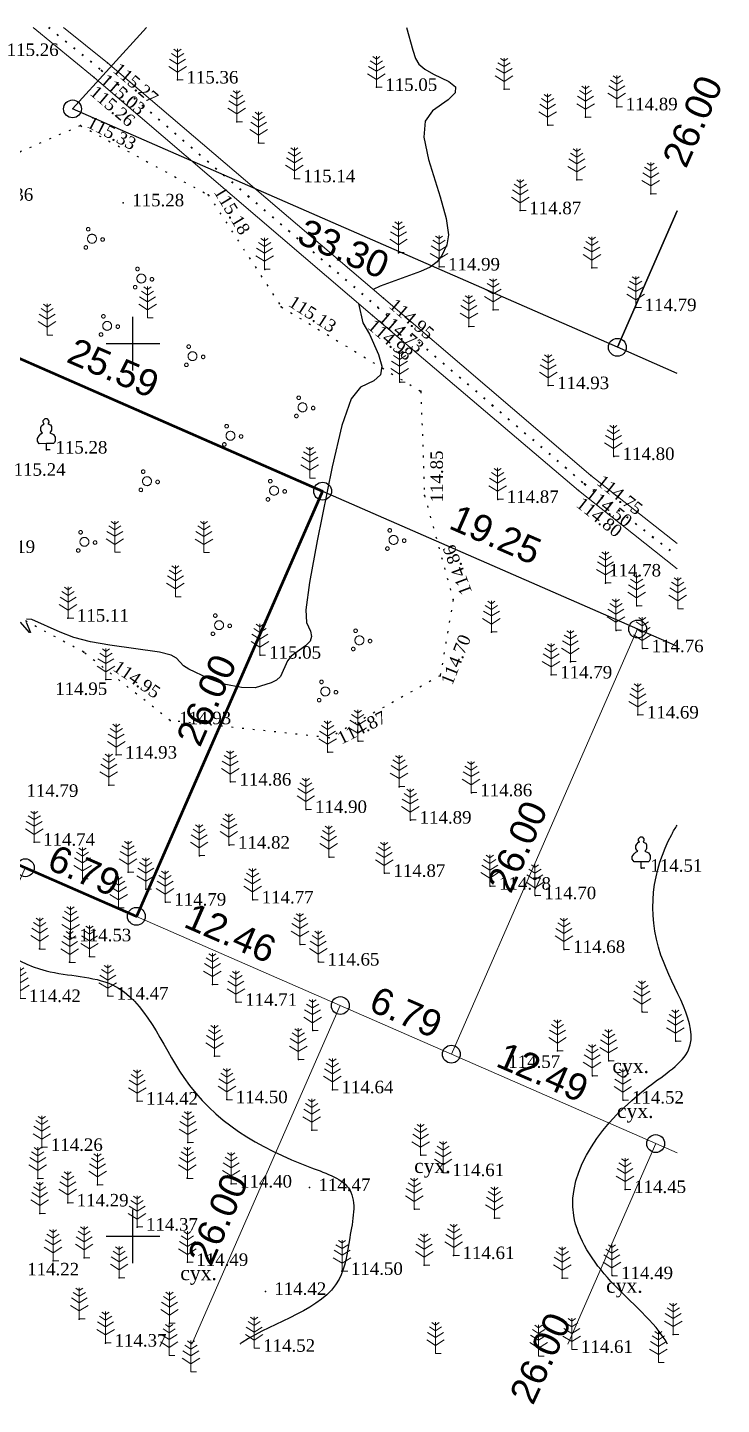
# Model space of a CAD drawing. Header units: millimetres. Extents: x 5405595 to 5405682.9, y 5524940.6 to 5525020.3.
# Drawn here: x 5405644.1 to 5405682.9, y 5524940.6 to 5525017.7 of the extents above; entities that cross this region are included whole.
import ezdxf
from ezdxf.enums import TextEntityAlignment as Align

# ---------------------------------------------------------------- set-up
doc = ezdxf.new("R2010")
doc.units = ezdxf.units.MM
doc.linetypes.add('HIDDEN', pattern=[0.5, 0, -0.5])
doc.linetypes.add('суцільна', pattern=[50, 50, 0])
for name, color, linetype, lineweight in [('11900000', 1, 'Continuous', 30), ('Контур', 7, 'HIDDEN', 30), ('рельеф', 7, 'Continuous', 0), ('ТОЧКИ', 7, 'Continuous', 30), ('усл. знак', 7, 'суцільна', 20)]:
    doc.layers.add(name, color=color, linetype=linetype, lineweight=lineweight)
for name, color, linetype in [('горизонтали', 42, 'Continuous'), ('Ділянки_Межі', 10, 'Continuous'), ('надписи', 7, 'Continuous'), ('отметки', 7, 'Continuous'), ('промеры', 185, 'Continuous'), ('Растительность', 7, 'Continuous')]:
    doc.layers.add(name, color=color, linetype=linetype)
doc.styles.get("Standard").update_dxf_attribs({"font": 'arial.ttf'})
doc.styles.add('times', font='times.ttf')
doc.linetypes.add('канава 0', pattern='A,0.9,0,["|",Standard,S=0.25,R=0,X=0,Y=0],0.1', length=1)

# ---------------------------------------------------------------- blocks, each defined once
blk = doc.blocks.new('A$C51FE15A3')
at = {"layer": 'Растительность', "color": 94, "lineweight": 0}
for points in [[(-0.201, 1.726), (0, 1.584), (0.201, 1.726)], [(0, 1.75), (0, 0), (0.319, 0)], [(-0.447, 1.172), (0, 0.895), (0.447, 1.172)], [(-0.343, 1.489), (0, 1.267), (0.343, 1.489)], [(-0.493, 0.753), (0, 0.444), (0.493, 0.753)]]:
    blk.add_lwpolyline(points, dxfattribs=at)
blk = doc.blocks.new('A$C2ACB5305')
at = {"layer": 'Растительность'}
blk.add_lwpolyline([(0.2, 0), (0.2, 0), (0, 0), (0, 0.35), (-0.4, 0.35), (-0.5, 0.5), (-0.5, 0.65), (-0.4, 0.8), (-0.3, 0.9), (-0.2, 0.95), (-0.25, 1), (-0.3, 1.1), (-0.3, 1.25), (-0.25, 1.35), (-0.15, 1.45), (-0.1, 1.45), (-0.15, 1.55), (-0.15, 1.65), (-0.05, 1.75), (0.05, 1.75), (0.15, 1.65), (0.15, 1.55), (0.1, 1.45), (0.25, 1.4), (0.3, 1.3), (0.3, 1.1), (0.25, 1), (0.2, 0.95), (0.4, 0.85), (0.5, 0.7), (0.5, 0.5), (0.45, 0.4), (0.4, 0.35), (0, 0.35)], dxfattribs=at)
blk = doc.blocks.new('A$C72385B22')
at = {"layer": 'усл. знак'}
for centre, radius in [((0, 0), 0.625), ((-0.02, 1.49), 0.25), ((-1.29, -0.64), 0.25), ((1.28, -0.76), 0.25)]:
    blk.add_circle(centre, radius, dxfattribs=at)

msp = doc.modelspace()

# ---------------------------------------------------------------- linework, layer by layer
at = {"layer": '11900000', "color": 7}
for points in [[(5405650, 5524998.5, 0), (5405650, 5525001.5, 0)], [(5405650, 5524998.5, 0), (5405650, 5525001.5, 0)], [(5405648.5, 5525000, 0), (5405651.5, 5525000, 0)], [(5405648.5, 5525000, 0), (5405651.5, 5525000, 0)], [(5405650, 5524948.5, 0), (5405650, 5524951.5, 0)], [(5405650, 5524948.5, 0), (5405650, 5524951.5, 0)], [(5405648.5, 5524950, 0), (5405651.5, 5524950, 0)], [(5405648.5, 5524950, 0), (5405651.5, 5524950, 0)]]:
    msp.add_polyline3d(points, dxfattribs=at)
at = {"layer": 'горизонтали', "color": 32}
for points in [[(5405665.326, 5525017.708, 115), (5405665.667, 5525016.442, 115), (5405665.827, 5525015.972, 115), (5405666.007, 5525015.662, 115), (5405666.337, 5525015.372, 115), (5405666.827, 5525015.092, 115), (5405667.687, 5525014.692, 115), (5405668.057, 5525014.392, 115), (5405668.047, 5525014.052, 115), (5405667.657, 5525013.662, 115), (5405666.777, 5525013.042, 115), (5405666.357, 5525012.462, 115), (5405666.287, 5525011.562, 115), (5405666.557, 5525010.322, 115), (5405667.207, 5525008.232, 115), (5405667.547, 5525007.002, 115), (5405667.667, 5525006.102, 115), (5405667.577, 5525005.542, 115), (5405667.297, 5525004.942, 115), (5405667.037, 5525004.582, 115), (5405666.637, 5525004.282, 115), (5405666.107, 5525004.042, 115), (5405663.847, 5525003.212, 115), (5405663.456, 5525003.031, 115)], [(5405662.634, 5525002.249, 113.39), (5405662.867, 5525001.172, 115), (5405663.237, 5525000.532, 115), (5405663.747, 5524999.402, 115), (5405663.937, 5524998.742, 115), (5405663.857, 5524998.252, 115), (5405663.497, 5524997.922, 115), (5405662.737, 5524997.572, 115), (5405662.227, 5524996.912, 115), (5405661.697, 5524995.422, 115), (5405661.157, 5524993.092, 115), (5405660.317, 5524988.962, 115), (5405659.887, 5524986.622, 115), (5405659.677, 5524985.092, 115), (5405659.717, 5524984.372, 115), (5405659.937, 5524983.902, 115), (5405660.007, 5524983.602, 115), (5405659.917, 5524983.332, 115), (5405659.667, 5524983.082, 115), (5405658.867, 5524982.492, 115), (5405658.657, 5524982.242, 115), (5405658.267, 5524981.352, 115), (5405658.047, 5524981.152, 115), (5405657.737, 5524981.002, 115), (5405656.847, 5524980.722, 115), (5405656.087, 5524980.732, 115), (5405655.097, 5524980.932, 115), (5405654.227, 5524981.252, 115), (5405653.127, 5524981.762, 115), (5405652.827, 5524981.952, 115), (5405652.447, 5524982.382, 115), (5405652.137, 5524982.552, 115), (5405651.487, 5524982.722, 115), (5405648.717, 5524983.112, 115), (5405647.627, 5524983.302, 115), (5405646.697, 5524983.542, 115), (5405645.927, 5524983.842, 115), (5405644.337, 5524984.552, 115), (5405644.047, 5524984.572, 115)], [(5405644.027, 5524984.402, 115), (5405644.267, 5524983.812, 115), (5405644.207, 5524983.812, 115), (5405643.707, 5524984.392, 115)]]:
    msp.add_polyline3d(points, dxfattribs=at)
for points, knots in [([(5405597.723, 5524961.126), (5405599.007, 5524962.38), (5405603.15, 5524966.616), (5405607.371, 5524973.038), (5405613.309, 5524971.987), (5405614.328, 5524973.57), (5405615.002, 5524976.995), (5405621.886, 5524972.4), (5405627.095, 5524970.45), (5405634.017, 5524973.585), (5405639.554, 5524968.65), (5405644.076, 5524964.515), (5405650.202, 5524964.634), (5405652.744, 5524957.477), (5405657.638, 5524954.587), (5405662.753, 5524952.886), (5405662.102, 5524949.951), (5405661.607, 5524946.052), (5405657.892, 5524945.269), (5405656.027, 5524943.987), (5405655.982, 5524943.956)], [788.646793, 788.646793, 788.646793, 788.646793, 793.976328, 805.82926, 808.224069, 809.629388, 811.023069, 817.717516, 824.697693, 829.706044, 837.921411, 844.116267, 847.912489, 854.451188, 863.209597, 865.692003, 868.370851, 870.767732, 877.245455, 877.408753, 877.408753, 877.408753, 877.408753]), ([(5405679.933, 5524943.956), (5405679.202, 5524945.25), (5405676.678, 5524947.186), (5405673.214, 5524952.355), (5405677.096, 5524957.454), (5405682.552, 5524960.751), (5405678.423, 5524966.21), (5405679.138, 5524970.733), (5405680.361, 5524972.863), (5405680.467, 5524973.037)], [59.263679, 59.263679, 59.263679, 59.263679, 63.904689, 68.143785, 76.466951, 79.543627, 85.063561, 91.848837, 92.460749, 92.460749, 92.460749, 92.460749])]:
    msp.add_open_spline(points, degree=3, knots=knots, dxfattribs=at)
at = {"layer": 'Ділянки_Межі', "lineweight": 25}
for points in [[(5405680.467, 5524998.332), (5405677.123, 5524999.796), (5405646.62, 5525013.151), (5405650.767, 5525017.708)], [(5405640.103, 5524943.956), (5405633.549, 5524946.825), (5405604.164, 5524959.69), (5405620.532, 5524980.907), (5405637.179, 5525002.001), (5405660.622, 5524991.737), (5405678.256, 5524984.017), (5405680.467, 5524983.049)]]:
    msp.add_lwpolyline(points, dxfattribs=at)
at = {"layer": 'Ділянки_Межі'}
for points in [[(5405646.62, 5525013.151), (5405650.767, 5525017.708)], [(5405680.467, 5525007.434), (5405677.123, 5524999.796), (5405646.62, 5525013.151)], [(5405677.123, 5524999.796), (5405680.467, 5525007.434)], [(5405680.467, 5524998.332), (5405677.123, 5524999.796)]]:
    msp.add_lwpolyline(points, dxfattribs=at)
at = {"layer": 'Ділянки_Межі', "lineweight": 50}
msp.add_lwpolyline([(5405620.532, 5524980.907), (5405637.179, 5525002.001), (5405660.622, 5524991.737), (5405650.195, 5524967.92), (5405643.976, 5524970.643)], close=True, dxfattribs=at)
at = {"layer": 'Ділянки_Межі', "lineweight": 0}
msp.add_lwpolyline([(5405650.195, 5524967.92), (5405660.622, 5524991.737), (5405678.256, 5524984.017), (5405667.828, 5524960.2), (5405661.61, 5524962.923)], close=True, dxfattribs=at)
for points in [[(5405667.828, 5524960.2), (5405678.256, 5524984.017), (5405680.467, 5524983.049)], [(5405633.549, 5524946.825), (5405643.976, 5524970.643), (5405650.195, 5524967.92), (5405661.61, 5524962.923), (5405653.306, 5524943.956)], [(5405653.306, 5524943.956), (5405661.61, 5524962.923), (5405667.828, 5524960.2), (5405679.269, 5524955.191), (5405674.341, 5524943.956)], [(5405680.467, 5524954.667), (5405679.269, 5524955.191), (5405667.828, 5524960.2)], [(5405674.341, 5524943.956), (5405679.269, 5524955.191), (5405680.467, 5524954.667)]]:
    msp.add_lwpolyline(points, dxfattribs=at)
at = {"layer": 'Контур', "color": 7, "linetype": 'HIDDEN', "elevation": 115.325}
msp.add_lwpolyline([(5405647.059, 5525012.221), (5405654.217, 5525008.337), (5405658.309, 5525002.059), (5405666.119, 5524997.33), (5405666.325, 5524991.499), (5405667.93, 5524985.661), (5405667.205, 5524981.396), (5405660.985, 5524977.927), (5405652.094, 5524978.885), (5405647.248, 5524982.721), (5405639.251, 5524987.005), (5405635.558, 5524995.853), (5405634.072, 5525003.089), (5405638.166, 5525008.37), (5405647.059, 5525012.221)], dxfattribs=at)
at = {"layer": 'отметки', "color": 7}
for p in [(5405648.573, 5525015.736, 115.272), (5405647.831, 5525014.915, 115.262), (5405648.242, 5525015.309, 115.03), (5405652.498, 5525014.775, 115.365), (5405663.629, 5525014.36, 115.049), (5405670.783, 5525014.249, 114.978), (5405675.339, 5525012.69, 114.887), (5405677.09, 5525013.271, 114.886), (5405647.059, 5525012.221, 115.325), (5405655.809, 5525012.433, 115.274), (5405673.223, 5525012.237, 114.905), (5405657.037, 5525011.244, 115.201), (5405659.039, 5525009.244, 115.14), (5405674.847, 5525009.176, 114.899), (5405649.462, 5525007.893, 115.284), (5405654.217, 5525008.337, 115.185), (5405678.987, 5525008.391, 114.855), (5405671.69, 5525007.453, 114.874), (5405664.868, 5525005.096, 115.098), (5405657.39, 5525004.152, 115.251), (5405667.143, 5525004.301, 114.994), (5405675.702, 5525004.239, 114.878), (5405664.026, 5525002.544, 114.949), (5405658.309, 5525002.059, 115.131), (5405663.71, 5525002.037, 114.731), (5405670.173, 5525001.888, 114.965), (5405678.147, 5525002.024, 114.794), (5405663.41, 5525001.585, 114.98), (5405668.812, 5525000.961, 115.002), (5405664.941, 5524997.837, 114.985), (5405666.119, 5524997.33, 114.957), (5405673.253, 5524997.654, 114.931), (5405645.163, 5524994.046, 115.277), (5405676.917, 5524993.682, 114.802), (5405675.636, 5524992.623, 114.745), (5405674.941, 5524991.774, 114.796), (5405675.281, 5524992.142, 114.498), (5405666.325, 5524991.499, 114.846), (5405670.431, 5524991.278, 114.867), (5405676.463, 5524986.589, 114.78), (5405667.93, 5524985.661, 114.864), (5405678.215, 5524985.314, 114.753), (5405646.365, 5524984.63, 115.109), (5405670.084, 5524983.839, 114.868), (5405677.056, 5524983.937, 114.726), (5405647.248, 5524982.721, 114.946), (5405657.127, 5524982.554, 115.053), (5405678.542, 5524982.916, 114.761), (5405674.504, 5524982.184, 114.729), (5405648.488, 5524981.181, 114.946), (5405667.205, 5524981.396, 114.703), (5405673.424, 5524981.444, 114.792), (5405652.094, 5524978.885, 114.932), (5405678.274, 5524979.205, 114.689), (5405660.985, 5524977.927, 114.874), (5405660.917, 5524977.111, 114.919), (5405662.608, 5524977.726, 114.903), (5405649.063, 5524976.959, 114.931), (5405648.647, 5524975.269, 114.901), (5405655.462, 5524975.447, 114.857), (5405664.913, 5524975.182, 114.838), (5405668.947, 5524974.844, 114.855), (5405659.696, 5524973.911, 114.899), (5405665.55, 5524973.314, 114.887), (5405644.475, 5524972.079, 114.737), (5405655.384, 5524971.914, 114.818), (5405653.723, 5524971.317, 114.824), (5405660.98, 5524971.234, 114.832), (5405649.74, 5524970.393, 114.797), (5405664.085, 5524970.331, 114.866), (5405678.47, 5524970.621, 114.51), (5405647.195, 5524970.015, 114.71), (5405650.728, 5524969.443, 114.761), (5405669.999, 5524969.614, 114.782), (5405651.816, 5524968.721, 114.794), (5405656.71, 5524968.845, 114.773), (5405672.53, 5524969.081, 114.704), (5405649.209, 5524968.4, 114.712), (5405646.444, 5524966.786, 114.529), (5405646.502, 5524966.724, 114.527), (5405659.363, 5524966.34, 114.677), (5405644.778, 5524966.099, 114.538), (5405647.564, 5524965.662, 114.556), (5405674.151, 5524966.072, 114.681), (5405646.451, 5524965.345, 114.544), (5405660.393, 5524965.365, 114.655), (5405654.461, 5524964.099, 114.68), (5405648.587, 5524963.46, 114.472), (5405655.786, 5524963.109, 114.708), (5405678.514, 5524962.563, 114.587), (5405660.068, 5524961.524, 114.667), (5405680.39, 5524960.928, 114.532), (5405654.563, 5524960.085, 114.573), (5405673.779, 5524960.379, 114.567), (5405659.27, 5524959.905, 114.673), (5405676.641, 5524959.832, 114.567), (5405675.722, 5524958.993, 114.577), (5405661.179, 5524958.209, 114.64), (5405650.238, 5524957.574, 114.418), (5405655.257, 5524957.652, 114.497), (5405677.44, 5524957.632, 114.52), (5405660.016, 5524955.943, 114.591), (5405644.906, 5524954.98, 114.261), (5405653.078, 5524955.258, 114.399), (5405666.12, 5524954.544, 114.549), (5405644.669, 5524953.238, 114.317), (5405653.042, 5524953.248, 114.392), (5405667.378, 5524953.568, 114.612), (5405648.022, 5524952.883, 114.348), (5405655.5, 5524952.93, 114.402), (5405659.891, 5524952.736, 114.47), (5405677.562, 5524952.625, 114.447), (5405646.351, 5524951.872, 114.292), (5405644.786, 5524951.27, 114.249), (5405665.762, 5524951.52, 114.826), (5405670.251, 5524951.014, 114.55), (5405650.232, 5524950.516, 114.375), (5405645.531, 5524948.617, 114.275), (5405647.271, 5524948.788, 114.262), (5405653.049, 5524948.54, 114.492), (5405667.956, 5524948.924, 114.608), (5405661.705, 5524948.036, 114.499), (5405666.312, 5524948.384, 114.59), (5405676.831, 5524947.798, 114.493), (5405649.228, 5524947.67, 114.392), (5405674.04, 5524947.649, 114.576), (5405657.417, 5524946.914, 114.422), (5405646.998, 5524945.358, 114.335), (5405652.049, 5524945.131, 114.448), (5405648.471, 5524944.019, 114.365), (5405680.246, 5524944.499, 114.459)]:
    msp.add_point(p, dxfattribs=at)
at = {"layer": 'рельеф', "color": 7, "linetype": 'канава 0'}
for points, elevation in [([(5405644.412, 5525017.708), (5405647.831, 5525014.915), (5405663.41, 5525001.585), (5405674.941, 5524991.774), (5405680.467, 5524987.387)], 113.39), ([(5405680.467, 5524988.81), (5405675.636, 5524992.623), (5405664.026, 5525002.544), (5405648.573, 5525015.736), (5405646.12, 5525017.708)], 113.66)]:
    msp.add_lwpolyline(points, dxfattribs=dict(at, elevation=elevation))
at = {"layer": 'рельеф', "color": 7, "linetype": 'HIDDEN', "lineweight": 40, "elevation": 113.4}
msp.add_lwpolyline([(5405645.273, 5525017.708), (5405648.23, 5525015.32), (5405663.7, 5525002.04), (5405675.27, 5524992.15), (5405680.467, 5524988.107)], dxfattribs=at)
at = {"layer": 'ТОЧКИ'}
for centre in [(5405646.62, 5525013.151), (5405677.123, 5524999.796), (5405660.622, 5524991.737), (5405678.256, 5524984.017), (5405643.976, 5524970.643, 107.24), (5405650.195, 5524967.92, 107.24), (5405661.61, 5524962.923, 107.24), (5405667.828, 5524960.2, 107.24), (5405679.269, 5524955.191, 107.24)]:
    msp.add_circle(centre, 0.5, dxfattribs=at)

# ---------------------------------------------------------------- block references
at = {"layer": 'Растительность', "color": 7}
for name, p in [('A$C51FE15A3', (5405652.5, 5525014.77, 115.36)), ('A$C51FE15A3', (5405663.63, 5525014.36, 115.05)), ('A$C51FE15A3', (5405670.78, 5525014.25, 114.98)), ('A$C51FE15A3', (5405677.09, 5525013.27, 114.89)), ('A$C51FE15A3', (5405655.81, 5525012.43, 115.27)), ('A$C51FE15A3', (5405675.34, 5525012.69, 114.89)), ('A$C51FE15A3', (5405673.22, 5525012.24, 114.9)), ('A$C51FE15A3', (5405657.04, 5525011.24, 115.2)), ('A$C51FE15A3', (5405659.04, 5525009.24, 115.14)), ('A$C51FE15A3', (5405674.85, 5525009.18, 114.9)), ('A$C51FE15A3', (5405678.99, 5525008.39, 114.85)), ('A$C51FE15A3', (5405671.69, 5525007.45, 114.87)), ('A$C51FE15A3', (5405664.87, 5525005.1, 115.1)), ('A$C51FE15A3', (5405657.37, 5525004.17, 115.25)), ('A$C51FE15A3', (5405667.14, 5525004.3, 114.99)), ('A$C51FE15A3', (5405675.7, 5525004.24, 114.88)), ('A$C51FE15A3', (5405670.17, 5525001.89, 114.97)), ('A$C51FE15A3', (5405678.15, 5525002.02, 114.79)), ('A$C51FE15A3', (5405650.819, 5525001.454, 115.47)), ('A$C51FE15A3', (5405668.81, 5525000.96, 115)), ('A$C51FE15A3', (5405645.198, 5525000.481, 115.35)), ('A$C51FE15A3', (5405664.93, 5524997.85, 114.99)), ('A$C51FE15A3', (5405673.25, 5524997.65, 114.93)), ('A$C51FE15A3', (5405676.9, 5524993.69, 114.8)), ('A$C51FE15A3', (5405659.902, 5524992.461, 114.99)), ('A$C51FE15A3', (5405670.42, 5524991.29, 114.87)), ('A$C51FE15A3', (5405648.987, 5524988.313, 115.006)), ('A$C51FE15A3', (5405653.978, 5524988.304, 115.277)), ('A$C51FE15A3', (5405676.45, 5524986.6, 114.78)), ('A$C51FE15A3', (5405652.377, 5524985.826, 115.109)), ('A$C51FE15A3', (5405678.2, 5524985.32, 114.75)), ('A$C51FE15A3', (5405646.37, 5524984.63, 115.11)), ('A$C51FE15A3', (5405680.5, 5524985.15, 114.71)), ('A$C51FE15A3', (5405670.07, 5524983.85, 114.87)), ('A$C51FE15A3', (5405677.04, 5524983.95, 114.73)), ('A$C51FE15A3', (5405657.11, 5524982.56, 115.05)), ('A$C51FE15A3', (5405678.52, 5524982.93, 114.76)), ('A$C51FE15A3', (5405674.49, 5524982.19, 114.73)), ('A$C51FE15A3', (5405648.49, 5524981.18, 114.95)), ('A$C51FE15A3', (5405673.41, 5524981.45, 114.79)), ('A$C51FE15A3', (5405678.26, 5524979.21, 114.69)), ('A$C51FE15A3', (5405662.59, 5524977.73, 114.9)), ('A$C51FE15A3', (5405649.07, 5524976.96, 114.93)), ('A$C51FE15A3', (5405660.9, 5524977.12, 114.92)), ('A$C51FE15A3', (5405655.45, 5524975.45, 114.86)), ('A$C51FE15A3', (5405648.65, 5524975.27, 114.9)), ('A$C51FE15A3', (5405664.9, 5524975.19, 114.84)), ('A$C51FE15A3', (5405668.93, 5524974.85, 114.86)), ('A$C51FE15A3', (5405659.68, 5524973.91, 114.9)), ('A$C51FE15A3', (5405665.53, 5524973.32, 114.89)), ('A$C51FE15A3', (5405644.48, 5524972.07, 114.74)), ('A$C51FE15A3', (5405655.37, 5524971.92, 114.82)), ('A$C51FE15A3', (5405653.71, 5524971.32, 114.82)), ('A$C51FE15A3', (5405660.96, 5524971.24, 114.83)), ('A$C51FE15A3', (5405647.18, 5524970.02, 114.71)), ('A$C51FE15A3', (5405649.73, 5524970.39, 114.8)), ('A$C51FE15A3', (5405664.07, 5524970.33, 114.87)), ('A$C2ACB5305', (5405678.46, 5524970.62, 114.51)), ('A$C51FE15A3', (5405650.72, 5524969.44, 114.76)), ('A$C51FE15A3', (5405669.98, 5524969.62, 114.78)), ('A$C51FE15A3', (5405649.2, 5524968.4, 114.71)), ('A$C51FE15A3', (5405651.8, 5524968.72, 114.79)), ('A$C51FE15A3', (5405656.7, 5524968.85, 114.77)), ('A$C51FE15A3', (5405672.51, 5524969.08, 114.7)), ('A$C51FE15A3', (5405644.78, 5524966.09, 114.54)), ('A$C51FE15A3', (5405646.51, 5524966.72, 114.53)), ('A$C51FE15A3', (5405659.35, 5524966.34, 114.68)), ('A$C51FE15A3', (5405674.13, 5524966.07, 114.68)), ('A$C51FE15A3', (5405646.46, 5524965.34, 114.54)), ('A$C51FE15A3', (5405647.57, 5524965.65, 114.56)), ('A$C51FE15A3', (5405660.38, 5524965.36, 114.65)), ('A$C51FE15A3', (5405654.45, 5524964.1, 114.68)), ('A$C51FE15A3', (5405643.69, 5524963.31, 114.42)), ('A$C51FE15A3', (5405648.59, 5524963.45, 114.47)), ('A$C51FE15A3', (5405655.77, 5524963.11, 114.71)), ('A$C51FE15A3', (5405678.5, 5524962.56, 114.59)), ('A$C51FE15A3', (5405660.06, 5524961.52, 114.67)), ('A$C51FE15A3', (5405680.37, 5524960.93, 114.53)), ('A$C51FE15A3', (5405654.57, 5524960.08, 114.57)), ('A$C51FE15A3', (5405659.26, 5524959.9, 114.67)), ('A$C51FE15A3', (5405673.77, 5524960.38, 114.57)), ('A$C51FE15A3', (5405676.63, 5524959.83, 114.57)), ('A$C51FE15A3', (5405675.71, 5524958.99, 114.58)), ('A$C51FE15A3', (5405650.24, 5524957.57, 114.42)), ('A$C51FE15A3', (5405655.26, 5524957.65, 114.5)), ('A$C51FE15A3', (5405661.17, 5524958.21, 114.64)), ('A$C51FE15A3', (5405677.43, 5524957.63, 114.52)), ('A$C51FE15A3', (5405653.08, 5524955.25, 114.4)), ('A$C51FE15A3', (5405660.01, 5524955.94, 114.59)), ('A$C51FE15A3', (5405644.9, 5524954.99, 114.26)), ('A$C51FE15A3', (5405666.11, 5524954.54, 114.55)), ('A$C51FE15A3', (5405644.67, 5524953.24, 114.32)), ('A$C51FE15A3', (5405653.05, 5524953.24, 114.39)), ('A$C51FE15A3', (5405655.5, 5524952.94, 114.4)), ('A$C51FE15A3', (5405667.37, 5524953.56, 114.61)), ('A$C51FE15A3', (5405648.02, 5524952.89, 114.35)), ('A$C51FE15A3', (5405677.55, 5524952.62, 114.45)), ('A$C51FE15A3', (5405646.35, 5524951.88, 114.29)), ('A$C51FE15A3', (5405665.75, 5524951.51, 114.83)), ('A$C51FE15A3', (5405644.78, 5524951.28, 114.25)), ('A$C51FE15A3', (5405670.24, 5524951.01, 114.55)), ('A$C51FE15A3', (5405650.23, 5524950.52, 114.37)), ('A$C51FE15A3', (5405645.53, 5524948.63, 114.28)), ('A$C51FE15A3', (5405647.27, 5524948.8, 114.26)), ('A$C51FE15A3', (5405653.05, 5524948.54, 114.49)), ('A$C51FE15A3', (5405666.31, 5524948.39, 114.59)), ('A$C51FE15A3', (5405667.96, 5524948.93, 114.61)), ('A$C51FE15A3', (5405649.23, 5524947.68, 114.39)), ('A$C51FE15A3', (5405661.71, 5524948.04, 114.5)), ('A$C51FE15A3', (5405674.04, 5524947.65, 114.58)), ('A$C51FE15A3', (5405676.82, 5524947.79, 114.49)), ('A$C51FE15A3', (5405647, 5524945.37, 114.33)), ('A$C51FE15A3', (5405652.05, 5524945.14, 114.45)), ('A$C51FE15A3', (5405680.25, 5524944.5, 114.46)), ('A$C51FE15A3', (5405648.47, 5524944.03, 114.37)), ('A$C51FE15A3', (5405656.79, 5524943.74, 114.52)), ('A$C51FE15A3', (5405652.03, 5524943.33, 114.41)), ('A$C51FE15A3', (5405666.94, 5524943.44, 114.46)), ('A$C51FE15A3', (5405672.71, 5524943.29, 114.59)), ('A$C51FE15A3', (5405674.57, 5524943.66, 114.61)), ('A$C51FE15A3', (5405679.42, 5524942.93, 114.54)), ('A$C51FE15A3', (5405653.25, 5524942.41, 114.4))]:
    msp.add_blockref(name, p, dxfattribs=at)
at = {"layer": 'Растительность', "color": 7, "rotation": 0.9275955772493227}
msp.add_blockref('A$C2ACB5305', (5405645.16, 5524994.05, 115.28), dxfattribs=at)
at = {"layer": 'усл. знак', "color": 7, "linetype": 'суцільна', "lineweight": 13, "xscale": 0.3999999998750298, "yscale": 0.3999999998750298, "zscale": 0.3999999998750298, "rotation": 265.3647753868261}
for p in [(5405647.71, 5525005.876), (5405650.471, 5525003.648), (5405648.56, 5525000.996), (5405653.338, 5524999.298), (5405659.497, 5524996.433), (5405655.462, 5524994.841), (5405650.79, 5524992.295), (5405657.904, 5524991.764), (5405647.286, 5524988.899), (5405664.593, 5524989.006), (5405654.825, 5524984.231), (5405662.682, 5524983.382), (5405660.771, 5524980.517)]:
    msp.add_blockref('A$C72385B22', p, dxfattribs=at)

# ---------------------------------------------------------------- texts
at = {"layer": 'надписи', "color": 7, "style": 'times'}
for p in [(5405676.844, 5524959.944, 111.861), (5405677.099, 5524957.428, 111.861), (5405665.745, 5524954.344, 111.861), (5405652.653, 5524948.34, 111.861), (5405676.493, 5524947.634, 111.861)]:
    msp.add_text('сух.', height=0.8, dxfattribs=at).set_placement(p, align=Align.TOP_LEFT)
at = {"layer": 'отметки', "color": 7, "style": 'times'}
for s, p in [('115.26', (5405642.935, 5525016.815, 115.262)), ('115.36', (5405652.998, 5525015.275, 115.365)), ('115.05', (5405664.129, 5525014.86, 115.049)), ('114.89', (5405677.59, 5525013.771, 114.886)), ('115.14', (5405659.539, 5525009.744, 115.14)), ('115.36', (5405641.512, 5525008.706, 115.364)), ('115.28', (5405649.962, 5525008.393, 115.284)), ('114.87', (5405672.19, 5525007.953, 114.874)), ('114.99', (5405667.643, 5525004.801, 114.994)), ('114.79', (5405678.647, 5525002.524, 114.794)), ('114.93', (5405673.753, 5524998.154, 114.931)), ('115.28', (5405645.663, 5524994.546, 115.277)), ('114.80', (5405677.417, 5524994.182, 114.802)), ('115.24', (5405643.323, 5524993.302, 115.238)), ('114.87', (5405670.931, 5524991.778, 114.867)), ('115.19', (5405641.618, 5524988.981, 115.193)), ('114.78', (5405676.66, 5524987.658, 114.78)), ('115.11', (5405646.865, 5524985.13, 115.109)), ('114.76', (5405679.042, 5524983.416, 114.761)), ('115.05', (5405657.627, 5524983.054, 115.053)), ('114.79', (5405673.924, 5524981.944, 114.792)), ('114.95', (5405645.652, 5524981.021, 114.946)), ('114.93', (5405652.594, 5524979.385, 114.932)), ('114.69', (5405678.774, 5524979.705, 114.689)), ('114.93', (5405649.563, 5524977.459, 114.931)), ('114.86', (5405655.962, 5524975.947, 114.857)), ('114.79', (5405644.038, 5524975.319, 114.79)), ('114.86', (5405669.447, 5524975.344, 114.855)), ('114.90', (5405660.196, 5524974.411, 114.899)), ('114.89', (5405666.05, 5524973.814, 114.887)), ('114.74', (5405644.975, 5524972.579, 114.737)), ('114.82', (5405655.884, 5524972.414, 114.818)), ('114.51', (5405678.97, 5524971.121, 114.51)), ('114.87', (5405664.585, 5524970.831, 114.866)), ('114.78', (5405670.499, 5524970.114, 114.782)), ('114.77', (5405657.21, 5524969.345, 114.773)), ('114.70', (5405673.03, 5524969.581, 114.704)), ('114.79', (5405652.316, 5524969.221, 114.794)), ('114.53', (5405647.002, 5524967.224, 114.527)), ('114.68', (5405674.651, 5524966.572, 114.681)), ('114.65', (5405660.893, 5524965.865, 114.655)), ('114.47', (5405649.087, 5524963.96, 114.472)), ('114.42', (5405644.178, 5524963.821, 114.423)), ('114.71', (5405656.286, 5524963.609, 114.708)), ('114.57', (5405671.014, 5524960.133, 114.567)), ('114.64', (5405661.679, 5524958.709, 114.64)), ('114.42', (5405650.738, 5524958.074, 114.418)), ('114.50', (5405655.757, 5524958.152, 114.497)), ('114.52', (5405677.94, 5524958.132, 114.52)), ('114.26', (5405645.406, 5524955.48, 114.261)), ('114.61', (5405667.878, 5524954.068, 114.612)), ('114.40', (5405656, 5524953.43, 114.402)), ('114.47', (5405660.391, 5524953.236, 114.47)), ('114.45', (5405678.062, 5524953.125, 114.447)), ('114.29', (5405646.851, 5524952.372, 114.292)), ('114.37', (5405650.732, 5524951.016, 114.375)), ('114.61', (5405668.456, 5524949.424, 114.608)), ('114.22', (5405644.082, 5524948.509, 114.224)), ('114.49', (5405653.549, 5524949.04, 114.492)), ('114.50', (5405662.205, 5524948.536, 114.499)), ('114.49', (5405677.331, 5524948.298, 114.493)), ('114.42', (5405657.917, 5524947.414, 114.422)), ('114.37', (5405648.971, 5524944.519, 114.365)), ('114.52', (5405657.294, 5524944.23, 114.523)), ('114.61', (5405675.084, 5524944.169, 114.608))]:
    msp.add_text(s, height=0.7, dxfattribs=at).set_placement(p, align=Align.TOP_LEFT)
for s, rotation, p in [('115.27', 319.5131, (5405649.278, 5525015.792, 115.272)), ('115.03', 319.40172, (5405648.576, 5525015.178, 115.03)), ('115.26', 319.44841, (5405647.988, 5525014.524, 115.262)), ('115.33', 332.54515, (5405647.689, 5525012.782, 115.325)), ('115.18', 301.12086, (5405655.105, 5525008.871, 115.185)), ('115.13', 327.38666, (5405659.025, 5525002.74, 115.131)), ('114.73', 319.0267, (5405664.177, 5525001.876, 114.731)), ('114.95', 319.48538, (5405664.731, 5525002.599, 114.949)), ('114.98', 319.60764, (5405663.541, 5525001.429, 114.98)), ('114.85', 90, (5405666.658, 5524991.107, 114.846)), ('114.75', 321.71346, (5405676.338, 5524992.706, 114.745)), ('114.50', 322.11782, (5405675.734, 5524992.014, 114.498)), ('114.80', 321.55311, (5405675.194, 5524991.461, 114.796)), ('114.86', 110.48971, (5405668.348, 5524985.832, 114.864)), ('114.70', 68.35089, (5405667.217, 5524981.078, 114.703)), ('114.95', 325.53281, (5405649.224, 5524982.31, 114.946)), ('114.87', 26.54379, (5405661.352, 5524978.158, 114.874))]:
    msp.add_text(s, height=0.7, rotation=rotation, dxfattribs=at).set_placement(p, align=Align.TOP_LEFT)
at = {"layer": 'промеры', "char_height": 1.5, "attachment_point": 1}
for s, insert, rotation in [('26.00', (5405679.59, 5525010.363), 66.37949), ('33.30', (5405659.694, 5525007.059), 336.4763), ('25.59', (5405646.807, 5525000.379), 336.4763), ('19.25', (5405668.215, 5524991.053), 336.35584), ('26.00', (5405652.378, 5524977.938), 66.37949), ('26.00', (5405669.782, 5524969.736), 66.37949), ('6.79', (5405645.708, 5524971.993, 107.24), 336.4763), ('12.46', (5405653.368, 5524968.732, 107.24), 336.4763), ('6.79', (5405663.726, 5524964.056, 107.24), 336.4763), ('12.49', (5405670.846, 5524960.929), 336.4763), ('26.00', (5405653.007, 5524948.87), 66.37949), ('26.00', (5405671.031, 5524941.109, 107.24), 65.31556)]:
    msp.add_mtext(s, dxfattribs=dict(at, insert=insert, rotation=rotation))

doc.saveas('drawing.dxf')
